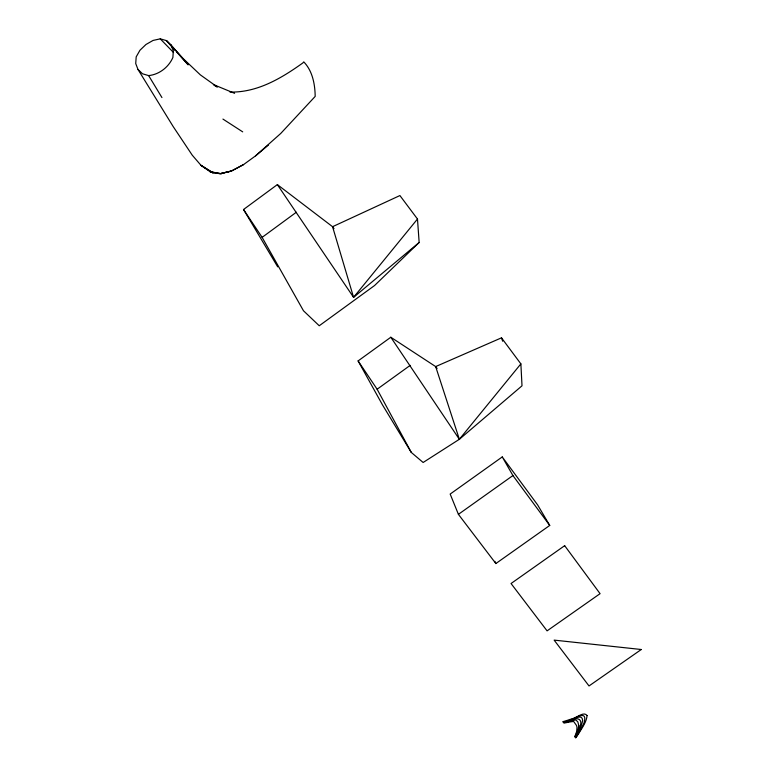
<?xml version="1.0" encoding="UTF-8"?>
<svg xmlns="http://www.w3.org/2000/svg" width="777" height="777" viewBox="0 0 777 777"><rect width="100%" height="100%" fill="white"/><g stroke="black" fill="none" stroke-linecap="round" stroke-linejoin="round"><path stroke-width="1.17" d="M243.57 164.588L231.517 170.979L221.086 173.494L231.264 171.095L243.57 164.588L255.584 155.847L280.72 133.479L315.18 96.416C315.015 84.237 312.519 70.892 303.768 61.878L302.923 62.888C281.4 78.283 257.381 92.667 229.982 92.065M277.36 184.605L332.566 226.699L399.912 195.551L417.482 219.027L353.574 297.358L277.36 184.605L243.531 209.508L277.7 266.851M390.812 337.247L459.353 439.296L520.872 363.879L501.495 337.83L435.664 366.579L390.812 337.247L358.1 360.916L382.478 404.885L411.295 452.437L423.135 462.48L459.353 439.296L522.008 385.81L520.872 363.879M417.482 219.027L419.153 242.482L374.572 285.528L319.24 325.757L303.467 310.751L262.121 237.364L243.531 209.508M255.584 155.847L268.512 144.969M419.153 242.482L353.574 297.358L332.566 226.699L333.993 228.632M262.121 237.364L296.338 212.247M411.295 452.437L377.127 389.228L410.198 365.365M502.263 456.925L450.174 494.065L458.411 514.345L495.862 563.548L549.727 525.437L537.616 504.885L502.263 456.925L512.917 475.553L549.727 525.437M458.411 514.345L512.917 475.553M231.264 171.095L219.92 173.776L210.023 171.678L200.99 165.336L192.259 155.196L173.184 126.564L138.005 69.483L135.722 63.559L136.189 56.867L139.957 50.252L145.95 44.503L153.069 40.433L160.247 38.85L166.395 40.589L170.95 44.833L188.17 64.841L176.884 52.263M138.005 69.483L142.502 73.786L148.64 75.602C159.256 74.514 168.658 67.172 172.902 57.469L173.32 50.738L170.95 44.833M214.607 172.494L210.023 171.678L212.976 172.815L221.494 173.718L216.909 172.902M213.374 84.547L234.596 93.318M214.219 85.363L217.356 87.014L200.34 74.864L183.498 58.897L166.395 40.589L175.272 50.466M222.931 119.075L242.706 131.857M160.247 38.85L173.553 52.525M437.092 368.512L435.664 366.579L459.353 439.296M358.1 360.916L377.127 389.228M148.64 75.602L161.937 97.572M494.881 561.334L495.862 563.548M501.495 337.83L502.69 341.239M587.072 715.549C586.48 722.299 581.963 727.952 578.661 733.634C569.337 747.037 584.44 724.834 584.246 721.852C588.306 706.604 568.006 723.931 562.82 721.678A93.386 84.13 -24.8 0 0 570.541 719.259C575.504 719.191 583.41 710.605 587.072 715.549M578.787 725.631L577.767 731.138L574.737 737.023L576.66 731.555L576.99 727.622A11.024 9.722 -23.9 0 0 576.437 725.359L573.63 721.454L569.269 722.018A76.952 69.017 -25.1 0 1 565.549 722.804L563.694 722.814L575.796 719.881L577.855 721.969L578.787 725.631M582.604 720.366C581.536 729.205 568.774 750.99 580.341 725.679C583.119 717.113 573.999 717.54 569.046 720.92A98.64 88.928 -24.9 0 1 563.48 722.523L563.257 722.241A81.983 73.669 -24.7 0 0 569.337 720.464C573.096 720.046 582.128 712.985 582.604 720.366M564.665 545.677L511.052 583.517L547.086 630.866L600.077 593.667L564.665 545.677M641.278 649.504L589.015 685.955L554.127 640.112L641.278 649.504M212.976 172.815L200.99 165.336L212.976 172.815"/></g></svg>
